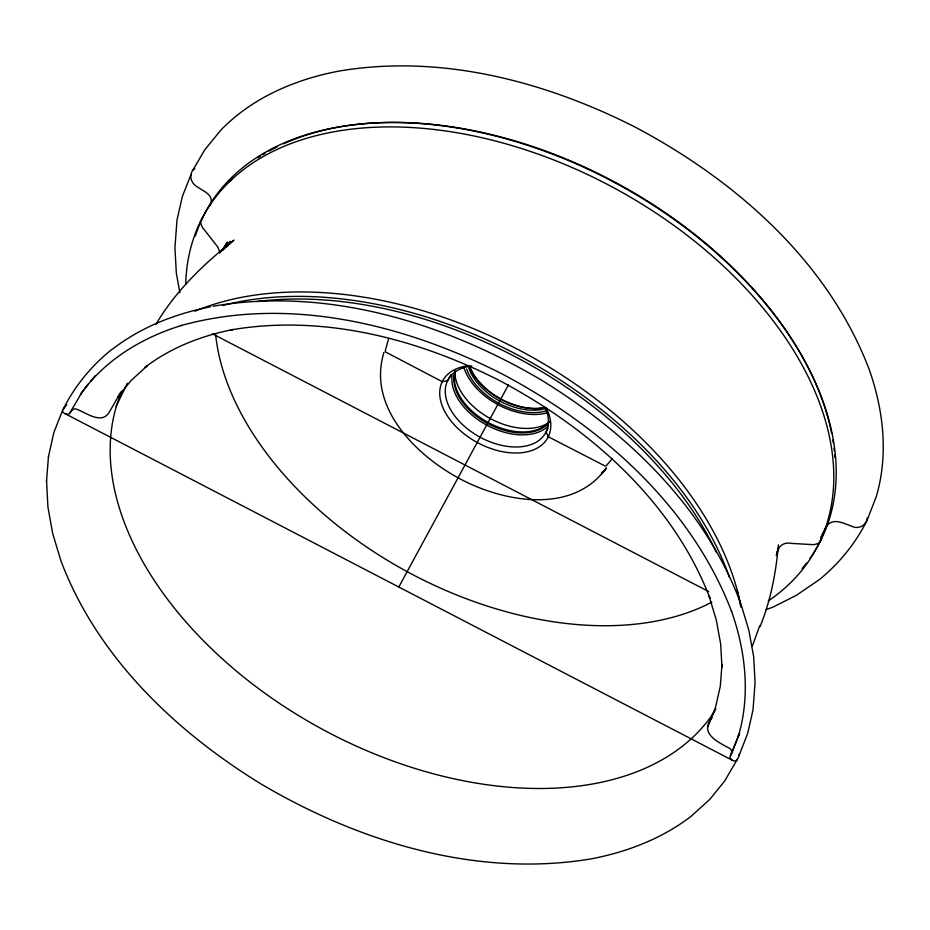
<?xml version="1.0" encoding="UTF-8"?>
<svg xmlns="http://www.w3.org/2000/svg" width="930" height="930" viewBox="0 0 930 930"><rect width="100%" height="100%" fill="white"/><g stroke="black" fill="none" stroke-linecap="round" stroke-linejoin="round"><path stroke-width="1.4" d="M740.733 603.326L748.848 630.261L753.649 656.685L755.067 682.364L753.021 709.881L747.685 733.398L738.234 757.764L724.702 781.002L709.648 799.498L691.153 816.273C662.532 838.267 628.25 851.508 593.061 858.518L592.596 858.634C477.881 878.269 360.247 842.382 261.702 784.374C175.561 731.619 97.499 657.289 61.066 561.22L52.743 533.727L47.93 507.199L46.547 480.868M48.465 456.665L53.859 432.555L62.729 409.991L66.728 404.701M46.5 481.426L48.511 456.095M778.445 544.829C775.98 572.671 770.749 600.559 760.066 626.495M712.078 717.681C698.57 733.758 718.658 742.303 730.317 748.778A6.405 4.964 25.9 0 1 731.736 751.917L729.852 757.799L732.131 760.147M194.847 168.737C191.51 169.713 190.859 174.642 190.859 177.584A13.694 10.602 25.9 0 0 193.789 184.047C199.671 190.359 215.411 193.347 210.273 205.042M739.013 755.427L739.199 753.986M62.543 410.502L62.822 412.048L64.461 413.35L733.131 760.67L735.514 761.228L737.176 759.787M388.635 338.543L385.218 350.994A2.604 2.011 25.9 0 0 385.834 352.133L442.238 381.684L447.597 380.742L450.887 374.685M776.236 555.64L778.236 547.84M759.671 625.937L752.323 646.187M383.962 352.435C366.885 407.247 416.652 456.235 461.187 479.45C504.897 502.491 573.322 514.36 606.325 467.93L603.396 471.568M190.987 174.573L182.315 196.602L176.979 220.119L174.933 247.636L176.351 273.315L179.885 292.787M707.777 727.016L715.507 707.358L720.273 686.398L722.029 664.311L721.947 667.077L720.669 644.013L716.367 620.264L709.067 596.072L710.009 598.374C672.739 501.142 589.794 428.509 499.666 380.626C417.477 338.764 322.64 313.922 230.396 330.011L232.756 329.557C201.252 335.846 170.574 347.692 144.964 367.385L147.277 365.781L131.2 380.417L117.784 396.901M730.352 756.253L738.862 734.63L738.362 736.165C750.603 695.07 745.569 650.861 731.41 610.929L731.561 611.37C690.944 505.385 600.513 426.207 502.258 374C404.69 324.5 289.184 295.612 181.234 325.523L181.71 325.407C142.034 337.532 104.637 360.119 80.422 394.425L81.445 393.158M731.643 753.405L739.617 733.154M824.236 530.891C830.13 514.627 843.987 523.846 854.81 527.391A13.694 10.602 25.9 0 0 861.912 526.148L864.4 524.346L867.062 520.416L876.188 496.853C888.662 454.968 883.535 409.921 869.097 369.233L868.934 368.78C827.642 261.028 735.711 180.536 635.829 127.457C544.736 81.073 439.634 53.533 337.404 71.366L336.939 71.482C293.88 79.934 251.681 98.208 220.817 130.154L204.751 149.835L192.824 170.213M115.983 406.631L127.34 383.253M867.062 520.416L867.179 517.952M65.472 413.873L68.727 414.408L72.656 409.572A6.405 4.964 25.9 0 1 76.097 408.979C86.223 412.548 102.265 425.754 109.903 411.153L120.912 391.89M202.775 217.376L200.38 221.793L201.647 225.734A12.346 9.556 25.9 0 0 202.845 227.955L217.701 246.892L219.992 252.449M398.796 587.016L508.443 384.927M548.049 428.265L546.084 431.892L548.293 436.763L604.907 465.918A2.604 2.011 25.9 0 0 606.221 465.779L612.289 458.711M711.636 716.019L715.833 708.788M63.252 409.002C74.691 386.357 90.931 366.42 110.577 350.412L112.902 348.808C141.418 326.895 175.561 313.712 210.622 306.714M69.762 413.129L81.759 392.576L88.327 384.148M223.154 249.298L227.408 242.044L221.491 251.088M866.748 520.998C855.309 543.643 839.069 563.58 819.423 579.588L796.336 595.34L772.981 607.139L766.204 609.603M156.066 324.163C175.642 290.904 203.81 263.864 233.907 240.138L225.757 247.566M90.931 380.951L95.267 375.627M223.188 250.112L230.373 241.289L219.608 252.995M601.326 474.068L605.79 469.08L601.745 472.754M213.051 306.237C326.732 286.766 443.296 322.326 540.958 379.824C626.32 432.09 703.673 505.757 739.78 600.954M212.307 333.742L708.672 591.561M820.795 536.598L821.55 538.772L819.156 543.201L815.11 544.364A12.346 9.556 25.9 0 1 812.553 544.643L791.477 543.387C785.862 542.097 779.852 544.341 778.085 550.165A179.316 138.756 25.9 0 0 776.875 552.466M737.258 590.399L741.012 607.267M546.166 407.735A59.776 37.839 28.5 0 1 518.696 452.945A59.776 37.839 28.5 0 1 445.47 412.792A59.776 37.839 28.5 0 1 469.464 365.664M545.457 407.84A55.498 35.131 28.5 0 1 516.731 446.981A55.498 35.131 28.5 0 1 450.422 409.305A55.498 35.131 28.5 0 1 471.801 365.99M821.643 535.052A84.804 65.623 25.9 0 1 823.957 531.309M195.3 236.057A348.715 220.736 28.5 0 1 610.65 180.432A348.715 220.736 28.5 0 1 809.89 558.5M806.461 563.138A348.715 220.736 28.5 0 1 802.137 568.486M185.733 284.278A348.715 220.736 28.5 0 1 615.404 188.674A348.715 220.736 28.5 0 1 768.273 600.943M714.67 711.217A337.276 213.493 28.5 0 1 322.547 729.376A337.276 213.493 28.5 0 1 122.039 390.925M711.834 602.14A306.54 194.033 28.5 0 1 407.84 572.02A306.54 194.033 28.5 0 1 215.574 333.928M548.27 425.917A55.498 35.131 28.5 0 1 488.052 425.824A55.498 35.131 28.5 0 1 452.026 375.941M548.898 422.429A53.789 34.05 28.5 0 1 487.204 423.278A53.789 34.05 28.5 0 1 455.107 371M549.456 421.406A53.789 34.05 28.5 0 1 489.447 423.162A53.789 34.05 28.5 0 1 454.979 372.337M548.642 422.697A56.358 35.677 28.5 0 1 489.877 418.302A56.358 35.677 28.5 0 1 454.875 371.268M547.479 412.699A56.358 35.677 28.5 0 1 463.71 366.769M546.91 410.63A53.789 34.05 28.5 0 1 466.616 368.919M546.526 408.27A52.092 32.968 28.5 0 1 468.778 367.885M544.748 407.294A52.092 32.968 28.5 0 1 469.72 366.153M541.202 408.398A54.986 34.805 28.5 0 1 469.29 366.804M229.443 181.536A347.018 219.654 28.5 0 1 232.488 178.397M258.005 157.763A347.018 219.654 28.5 0 1 260.377 156.24M262.783 154.74A347.018 219.654 28.5 0 1 265.224 153.287M268.944 151.148A347.018 219.654 28.5 0 1 277.535 146.649M283.673 143.766A347.018 219.654 28.5 0 1 612.3 180.745A347.018 219.654 28.5 0 1 831.618 433.229M832.85 440.018A347.018 219.654 28.5 0 1 833.28 442.715M834.012 448.097A347.018 219.654 28.5 0 1 834.326 450.771M834.721 454.77A347.018 219.654 28.5 0 1 834.931 457.421M194.928 311.236A348.715 220.736 28.5 0 1 523.485 352.389A348.715 220.736 28.5 0 1 740.501 604.326M222.654 305.54A348.715 220.736 28.5 0 1 729.376 577.112M257.168 301.553A347.018 219.654 28.5 0 1 716.437 552.466"/></g></svg>
